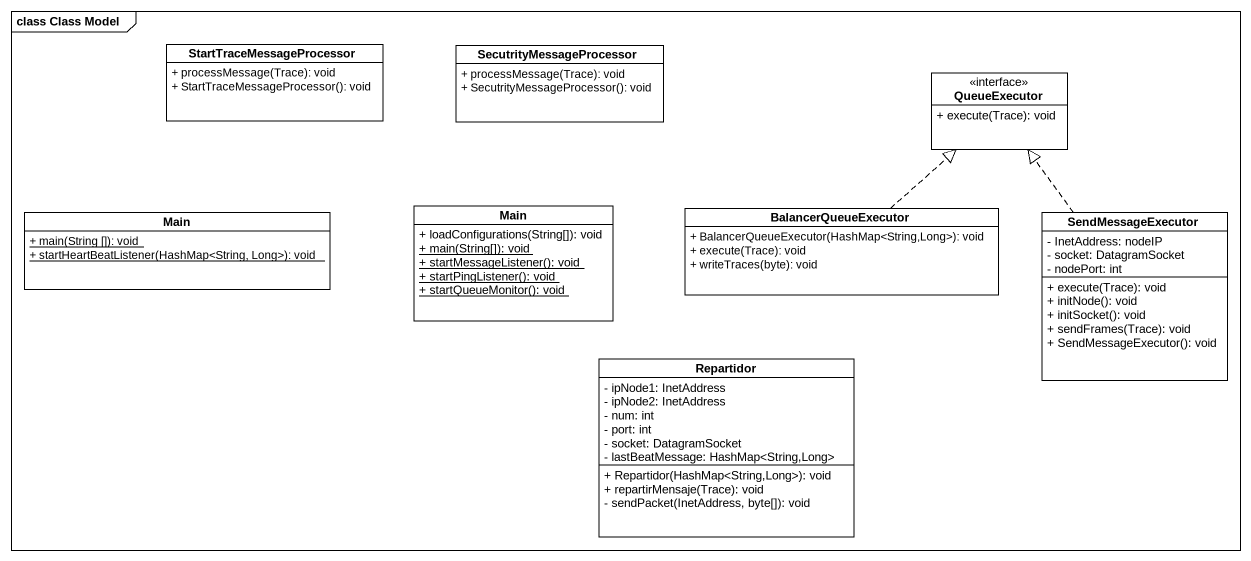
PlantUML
@startuml
mainframe class Class Model
hide circle
hide empty members
skinparam classAttributeIconSize 0
class StartTraceMessageProcessor {
  + processMessage(Trace): void
  + StartTraceMessageProcessor(): void
}
class SecutrityMessageProcessor {
  + processMessage(Trace): void
  + SecutrityMessageProcessor(): void
}
class QueueExecutor <<interface>> {
  + execute(Trace): void
}
class Main {
  {static} + main(String []): void
  {static} + startHeartBeatListener(HashMap<String, Long>): void
}
class "Main" as Main_2 {
  + loadConfigurations(String[]): void
  {static} + main(String[]): void
  {static} + startMessageListener(): void
  {static} + startPingListener(): void
  {static} + startQueueMonitor(): void
}
class BalancerQueueExecutor {
  + BalancerQueueExecutor(HashMap<String,Long>): void
  + execute(Trace): void
  + writeTraces(byte): void
}
class SendMessageExecutor {
  - InetAddress: nodeIP
  - socket: DatagramSocket
  - nodePort: int
  + execute(Trace): void
  + initNode(): void
  + initSocket(): void
  + sendFrames(Trace): void
  + SendMessageExecutor(): void
}
class Repartidor {
  - ipNode1: InetAddress
  - ipNode2: InetAddress
  - num: int
  - port: int
  - socket: DatagramSocket
  - lastBeatMessage: HashMap<String,Long>
  + Repartidor(HashMap<String,Long>): void
  + repartirMensaje(Trace): void
  - sendPacket(InetAddress, byte[]): void
}
BalancerQueueExecutor .up.|> QueueExecutor
SendMessageExecutor .up.|> QueueExecutor
@enduml
